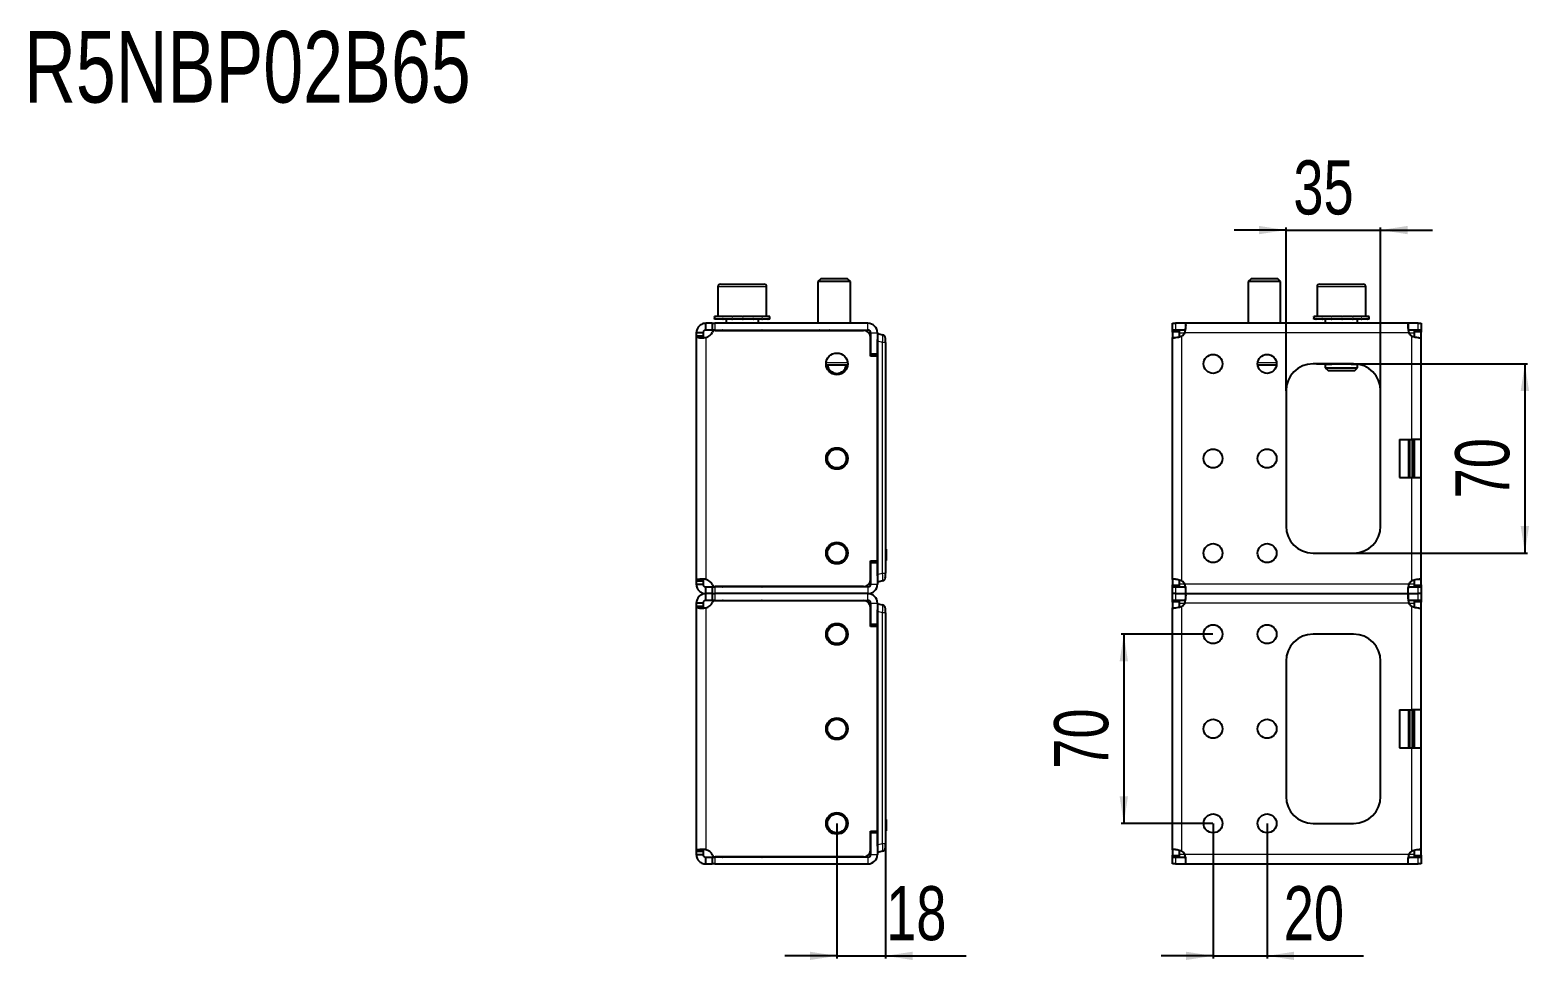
# Model space of a CAD drawing. Header units: millimetres. Extents: x 0 to 1915, y -257 to 598.
# Drawn here: x 892 to 1446, y 254 to 598 of the extents above; entities that cross this region are included whole.
import ezdxf

# ---------------------------------------------------------------- set-up
doc = ezdxf.new("R2010")
doc.units = ezdxf.units.MM
doc.layers.add('FORMAT', color=7, linetype='Continuous')
doc.styles.add('SLDTEXTSTYLE0', font='TXT', dxfattribs={"width": 0.75})
doc.dimstyles.new('SLDDIMSTYLE0', dxfattribs={"dimtxt": 20, "dimasz": 10, "dimexe": 0, "dimexo": 0.0625, "dimgap": 5, "dimtad": 2, "dimdec": 1, "dimrnd": 1e-09, "dimzin": 12, "dimdsep": 46, "dimtxsty": 'SLDTEXTSTYLE0', "dimsah": 1, "dimcen": 0.09, "dimadec": 0, "dimazin": 3, "dimtfac": 1, "dimtofl": 0, "dimtmove": 0, "dimatfit": 3, "dimfxl": 0, "dimfrac": 2, "dimtolj": 1, "dimtzin": 12, "dimarcsym": 0})
doc.dimstyles.new('SLDDIMSTYLE1', dxfattribs={"dimtxt": 20, "dimasz": 10, "dimexe": 0, "dimexo": 0.0625, "dimgap": 5, "dimtad": 2, "dimdec": 1, "dimrnd": 1e-09, "dimzin": 12, "dimdsep": 46, "dimtxsty": 'SLDTEXTSTYLE0', "dimsah": 1, "dimcen": 0.09, "dimadec": 0, "dimazin": 3, "dimtfac": 1, "dimtmove": 0, "dimatfit": 0, "dimfxl": 0, "dimfrac": 2, "dimtolj": 1, "dimtzin": 12, "dimarcsym": 0})

# ---------------------------------------------------------------- blocks, each defined once
blk = doc.blocks.new('_D_4')
at = {"layer": 'FORMAT'}
for p, q in [((1190.39, 304.38), (1190.39, 254.38)), ((1208.39, 299.63), (1208.39, 254.38)), ((1190.39, 255.38), (1171.16, 255.38)), ((1190.39, 255.38), (1208.39, 255.38)), ((1208.39, 255.38), (1238.17, 255.38))]:
    blk.add_line(p, q, dxfattribs=at)
for points in [[(1190.39, 255.38), (1180.39, 256.92), (1180.39, 253.85)], [(1208.39, 255.38), (1218.39, 253.85), (1218.39, 256.92)]]:
    blk.add_solid(points, dxfattribs=at)
at = {"layer": 'FORMAT', "insert": (1208.62, 281.17), "char_height": 20, "attachment_point": 1, "style": 'SLDTEXTSTYLE0'}
blk.add_mtext('18', dxfattribs=at)
blk = doc.blocks.new('_D_7')
at = {"layer": 'FORMAT'}
for p, q in [((1381.55, 474.39), (1445.9, 474.39)), ((1444.9, 474.39), (1444.9, 404.39)), ((1381.55, 404.39), (1445.9, 404.39))]:
    blk.add_line(p, q, dxfattribs=at)
for points in [[(1444.9, 474.39), (1443.36, 464.39), (1446.44, 464.39)], [(1444.9, 404.39), (1446.44, 414.39), (1443.36, 414.39)]]:
    blk.add_solid(points, dxfattribs=at)
at = {"layer": 'FORMAT', "insert": (1419.12, 424.61), "char_height": 20, "attachment_point": 1, "rotation": 90, "style": 'SLDTEXTSTYLE0'}
blk.add_mtext('70', dxfattribs=at)
blk = doc.blocks.new('_D_8')
at = {"layer": 'FORMAT'}
for p, q in [((1356.54, 523.89), (1337.31, 523.89)), ((1356.54, 464.4), (1356.54, 524.89)), ((1356.54, 523.89), (1391.54, 523.89)), ((1391.54, 464.4), (1391.54, 524.89)), ((1391.54, 523.89), (1410.77, 523.89))]:
    blk.add_line(p, q, dxfattribs=at)
for points in [[(1356.54, 523.89), (1346.54, 525.43), (1346.54, 522.35)], [(1391.54, 523.89), (1401.54, 522.35), (1401.54, 525.43)]]:
    blk.add_solid(points, dxfattribs=at)
at = {"layer": 'FORMAT', "insert": (1359.26, 549.67), "char_height": 20, "attachment_point": 1, "style": 'SLDTEXTSTYLE0'}
blk.add_mtext('35', dxfattribs=at)
blk = doc.blocks.new('_D_9')
at = {"layer": 'FORMAT'}
for p, q in [((1329.54, 304.38), (1329.54, 254.38)), ((1349.54, 304.38), (1349.54, 254.38)), ((1329.54, 255.38), (1310.31, 255.38)), ((1329.54, 255.38), (1349.54, 255.38)), ((1349.54, 255.38), (1385.26, 255.38))]:
    blk.add_line(p, q, dxfattribs=at)
for points in [[(1329.54, 255.38), (1319.54, 256.92), (1319.54, 253.85)], [(1349.54, 255.38), (1359.54, 253.85), (1359.54, 256.92)]]:
    blk.add_solid(points, dxfattribs=at)
at = {"layer": 'FORMAT', "insert": (1355.7, 281.17), "char_height": 20, "attachment_point": 1, "style": 'SLDTEXTSTYLE0'}
blk.add_mtext('20', dxfattribs=at)
blk = doc.blocks.new('_D_10')
at = {"layer": 'FORMAT'}
for p, q in [((1329.53, 374.39), (1295.54, 374.39)), ((1296.54, 374.39), (1296.54, 304.39)), ((1329.53, 304.39), (1295.54, 304.39))]:
    blk.add_line(p, q, dxfattribs=at)
for points in [[(1296.54, 374.39), (1295, 364.39), (1298.07, 364.39)], [(1296.54, 304.39), (1298.07, 314.39), (1295, 314.39)]]:
    blk.add_solid(points, dxfattribs=at)
at = {"layer": 'FORMAT', "insert": (1270.75, 324.61), "char_height": 20, "attachment_point": 1, "rotation": 90, "style": 'SLDTEXTSTYLE0'}
blk.add_mtext('70', dxfattribs=at)

msp = doc.modelspace()

# ---------------------------------------------------------------- linework, layer by layer
at = {"color": 7, "linetype": 'Continuous', "lineweight": 25}
for p, q in [((1184.47, 505.89), (1183.39, 504.82)), ((1183.39, 504.82), (1183.39, 489.39)), ((1195.39, 504.82), (1183.39, 504.82)), ((1194.32, 505.89), (1184.47, 505.89)), ((1195.39, 504.82), (1194.32, 505.89)), ((1195.39, 489.39), (1195.39, 504.82)), ((1343.62, 505.89), (1342.54, 504.82)), ((1342.54, 504.82), (1342.54, 489.39)), ((1354.54, 504.82), (1342.54, 504.82)), ((1353.47, 505.89), (1343.62, 505.89)), ((1354.54, 504.82), (1353.47, 505.89)), ((1354.54, 489.39), (1354.54, 504.82)), ((1146.39, 502.89), (1146.39, 491.89)), ((1147.39, 503.89), (1163.39, 503.89)), ((1164.39, 491.89), (1164.39, 502.89)), ((1368.04, 502.89), (1368.04, 491.89)), ((1369.04, 503.89), (1376.86, 503.89)), ((1376.86, 503.89), (1385.04, 503.89)), ((1386.04, 491.89), (1386.04, 502.89)), ((1141.89, 486.89), (1141.89, 489.39)), ((1144.3, 489.39), (1141.89, 489.39)), ((1144.3, 489.39), (1144.3, 486.89)), ((1144.3, 489.39), (1145.3, 489.39)), ((1145.14, 491.89), (1145.14, 490.89)), ((1145.14, 491.89), (1145.15, 491.89)), ((1145.14, 490.89), (1145.15, 490.89)), ((1145.15, 491.89), (1145.15, 491.64)), ((1145.94, 491.89), (1145.15, 491.89)), ((1145.15, 490.89), (1145.15, 491.14)), ((1145.94, 490.89), (1145.15, 490.89)), ((1201.89, 489.39), (1145.3, 489.39)), ((1145.94, 491.89), (1146.04, 491.89)), ((1145.94, 490.89), (1146.04, 490.89)), ((1146.04, 491.89), (1146.04, 491.64)), ((1148.18, 491.89), (1146.04, 491.89)), ((1146.04, 490.89), (1146.04, 491.14)), ((1148.18, 490.89), (1146.04, 490.89)), ((1148.18, 491.89), (1148.36, 491.89)), ((1148.18, 490.89), (1148.36, 490.89)), ((1148.36, 491.89), (1148.36, 491.64)), ((1151.52, 491.89), (1148.36, 491.89)), ((1148.36, 490.89), (1148.36, 491.14)), ((1151.52, 490.89), (1148.36, 490.89)), ((1149.39, 490.89), (1149.39, 489.39)), ((1151.52, 491.89), (1151.75, 491.89)), ((1151.52, 490.89), (1151.75, 490.89)), ((1151.75, 491.89), (1151.75, 491.64)), ((1155.45, 491.89), (1151.75, 491.89)), ((1151.75, 490.89), (1151.75, 491.14)), ((1155.45, 490.89), (1151.75, 490.89)), ((1155.45, 491.89), (1155.53, 491.89)), ((1155.45, 490.89), (1155.62, 490.89)), ((1155.62, 490.89), (1155.7, 490.89)), ((1155.66, 491.89), (1155.7, 491.89)), ((1155.7, 491.89), (1155.7, 491.64)), ((1159.37, 491.89), (1155.7, 491.89)), ((1155.7, 490.89), (1155.7, 491.14)), ((1159.37, 490.89), (1155.7, 490.89)), ((1159.37, 491.89), (1159.59, 491.89)), ((1159.37, 490.89), (1159.59, 490.89)), ((1159.59, 491.89), (1159.59, 491.64)), ((1162.68, 491.89), (1159.59, 491.89)), ((1159.59, 490.89), (1159.59, 491.14)), ((1162.68, 490.89), (1159.59, 490.89)), ((1161.39, 489.39), (1161.39, 490.89)), ((1162.68, 491.89), (1162.85, 491.89)), ((1162.68, 490.89), (1162.85, 490.89)), ((1162.85, 491.89), (1162.85, 491.64)), ((1164.88, 491.89), (1162.85, 491.89)), ((1162.85, 490.89), (1162.85, 491.14)), ((1164.88, 490.89), (1162.85, 490.89)), ((1164.88, 491.89), (1164.98, 491.89)), ((1164.88, 490.89), (1164.98, 490.89)), ((1164.98, 491.89), (1164.98, 491.64)), ((1165.64, 491.89), (1164.98, 491.89)), ((1164.98, 490.89), (1164.98, 491.14)), ((1165.64, 490.89), (1164.98, 490.89)), ((1165.64, 490.89), (1165.64, 491.89)), ((1314.54, 486.89), (1314.54, 489.39)), ((1314.54, 489.39), (1315.65, 489.39)), ((1319.37, 489.39), (1315.65, 489.39)), ((1401.71, 489.39), (1319.37, 489.39)), ((1319.37, 489.39), (1319.37, 487.18)), ((1366.79, 491.89), (1366.79, 490.89)), ((1366.79, 491.89), (1366.8, 491.89)), ((1366.79, 490.89), (1366.8, 490.89)), ((1366.8, 491.89), (1366.8, 491.64)), ((1367.63, 491.89), (1366.8, 491.89)), ((1366.8, 490.89), (1366.8, 491.14)), ((1367.63, 490.89), (1366.8, 490.89)), ((1367.63, 491.89), (1367.73, 491.89)), ((1367.63, 490.89), (1367.73, 490.89)), ((1367.73, 491.89), (1367.73, 491.64)), ((1369.9, 491.89), (1367.73, 491.89)), ((1367.73, 490.89), (1367.73, 491.14)), ((1369.9, 490.89), (1367.73, 490.89)), ((1369.9, 491.89), (1370.08, 491.89)), ((1369.9, 490.89), (1370.08, 490.89)), ((1370.08, 491.89), (1370.08, 491.64)), ((1373.25, 491.89), (1370.08, 491.89)), ((1370.08, 490.89), (1370.08, 491.14)), ((1373.25, 490.89), (1370.08, 490.89)), ((1371.04, 490.89), (1371.04, 489.39)), ((1373.25, 491.89), (1373.49, 491.89)), ((1373.25, 490.89), (1373.49, 490.89)), ((1373.49, 491.89), (1373.49, 491.64)), ((1377.19, 491.89), (1373.49, 491.89)), ((1373.49, 490.89), (1373.49, 491.14)), ((1377.19, 490.89), (1373.49, 490.89)), ((1377.19, 491.89), (1377.26, 491.89)), ((1377.19, 490.89), (1377.34, 490.89)), ((1377.34, 490.89), (1377.44, 490.89)), ((1377.39, 491.89), (1377.44, 491.89)), ((1377.44, 491.89), (1377.44, 491.64)), ((1381.1, 491.89), (1377.44, 491.89)), ((1377.44, 490.89), (1377.44, 491.14)), ((1381.1, 490.89), (1377.44, 490.89)), ((1381.1, 491.89), (1381.33, 491.89)), ((1381.1, 490.89), (1381.33, 490.89)), ((1381.33, 491.89), (1381.33, 491.64)), ((1384.39, 491.89), (1381.33, 491.89)), ((1381.33, 490.89), (1381.33, 491.14)), ((1384.39, 490.89), (1381.33, 490.89)), ((1383.04, 489.39), (1383.04, 490.89)), ((1384.39, 491.89), (1384.56, 491.89)), ((1384.39, 490.89), (1384.56, 490.89)), ((1384.56, 491.89), (1384.56, 491.64)), ((1386.57, 491.89), (1384.56, 491.89)), ((1384.56, 490.89), (1384.56, 491.14)), ((1386.57, 490.89), (1384.56, 490.89)), ((1386.57, 491.89), (1386.66, 491.89)), ((1386.57, 490.89), (1386.66, 490.89)), ((1386.66, 491.89), (1386.66, 491.64)), ((1387.29, 491.89), (1386.66, 491.89)), ((1386.66, 490.89), (1386.66, 491.14)), ((1387.29, 490.89), (1386.66, 490.89)), ((1387.29, 490.89), (1387.29, 491.89)), ((1401.71, 489.39), (1401.71, 486.89)), ((1405.43, 489.39), (1401.71, 489.39)), ((1405.43, 489.39), (1406.54, 489.39)), ((1406.54, 489.39), (1406.54, 486.89)), ((1140.89, 485.89), (1138.39, 485.89)), ((1138.39, 485.89), (1138.39, 484.67)), ((1138.39, 484.67), (1138.39, 394.11)), ((1140.89, 484.67), (1138.39, 484.67)), ((1140.89, 485.89), (1140.89, 484.67)), ((1144.3, 486.89), (1141.89, 486.89)), ((1145.3, 486.89), (1144.3, 486.89)), ((1145.3, 486.89), (1201.89, 486.89)), ((1145.32, 486.79), (1200.29, 486.79)), ((1179.14, 486.89), (1179.14, 486.79)), ((1179.44, 486.89), (1179.44, 486.79)), ((1181.12, 486.89), (1181.12, 486.79)), ((1184.07, 486.89), (1184.07, 486.79)), ((1187.83, 486.89), (1187.83, 486.79)), ((1191.82, 486.89), (1191.82, 486.79)), ((1195.45, 486.89), (1195.45, 486.79)), ((1198.15, 486.89), (1198.15, 486.79)), ((1199.52, 486.89), (1199.52, 486.79)), ((1199.64, 486.79), (1199.64, 486.89)), ((1202.79, 477.29), (1202.79, 484.29)), ((1202.89, 485.89), (1202.89, 477.94)), ((1205.39, 485.89), (1205.39, 477.94)), ((1205.39, 485.64), (1205.59, 485.64)), ((1205.39, 395.92), (1205.39, 483.37)), ((1205.59, 485.64), (1207.28, 485.19)), ((1205.59, 396.54), (1205.59, 482.74)), ((1208.39, 482.29), (1208.39, 483.74)), ((1315.65, 486.89), (1314.54, 486.89)), ((1314.54, 486.89), (1314.54, 486.79)), ((1314.54, 486.79), (1317.04, 486.79)), ((1314.54, 486.18), (1314.54, 486.79)), ((1314.54, 486.18), (1314.54, 484.12)), ((1314.54, 394.67), (1314.54, 484.12)), ((1314.54, 484.12), (1315.64, 484.12)), ((1319.37, 486.89), (1315.65, 486.89)), ((1317.04, 486.79), (1317.04, 486.18)), ((1317.04, 486.18), (1317.04, 484.36)), ((1405.43, 486.89), (1401.71, 486.89)), ((1404.04, 486.79), (1406.54, 486.79)), ((1404.04, 486.18), (1404.04, 486.79)), ((1404.04, 484.34), (1404.04, 486.18)), ((1406.54, 486.89), (1405.43, 486.89)), ((1406.54, 486.79), (1406.54, 486.89)), ((1406.54, 486.79), (1406.54, 486.18)), ((1406.54, 484.12), (1406.54, 486.18)), ((1406.54, 446.39), (1406.54, 484.12)), ((1202.79, 478.87), (1202.89, 478.66)), ((1205.39, 477.29), (1202.79, 477.29)), ((1205.39, 477.94), (1202.89, 477.94)), ((1205.39, 477.29), (1205.39, 401.49)), ((1208.39, 482.29), (1208.39, 407.84)), ((1194.36, 473.89), (1186.43, 473.89)), ((1353.01, 473.89), (1346.08, 473.89)), ((1381.54, 474.39), (1366.54, 474.39)), ((1368.21, 474.29), (1368.19, 474.29)), ((1368.21, 474.29), (1368.21, 474.29)), ((1368.31, 474.29), (1368.21, 474.29)), ((1368.31, 474.39), (1368.31, 474.29)), ((1371.57, 474.29), (1368.31, 474.29)), ((1371.04, 474.29), (1371.04, 472.97)), ((1371.04, 472.97), (1372.12, 471.89)), ((1371.04, 472.97), (1376.9, 472.97)), ((1371.57, 474.29), (1373.47, 474.29)), ((1372.12, 471.89), (1376.93, 471.89)), ((1374.02, 474.29), (1373.47, 474.29)), ((1380.06, 474.29), (1374.02, 474.29)), ((1376.9, 472.97), (1383.04, 472.97)), ((1376.93, 471.89), (1381.97, 471.89)), ((1380.62, 474.29), (1380.06, 474.29)), ((1380.62, 474.29), (1382.52, 474.29)), ((1381.97, 471.89), (1383.04, 472.97)), ((1382.95, 474.29), (1382.52, 474.29)), ((1383.04, 472.97), (1383.04, 474.28)), ((1356.54, 464.39), (1356.54, 414.39)), ((1391.54, 414.39), (1391.54, 464.39)), ((1398.54, 446.39), (1403.04, 446.39)), ((1398.54, 446.39), (1398.54, 432.39)), ((1406.54, 446.39), (1403.04, 446.39)), ((1404.04, 432.39), (1404.04, 446.39)), ((1406.54, 432.39), (1406.54, 446.39)), ((1398.54, 432.39), (1403.04, 432.39)), ((1403.04, 432.39), (1406.54, 432.39)), ((1406.54, 394.67), (1406.54, 432.39)), ((1208.39, 407.84), (1208.39, 399.64)), ((1208.59, 405.9), (1208.39, 405.9)), ((1208.59, 405.86), (1208.39, 405.86)), ((1208.59, 405.84), (1208.39, 405.84)), ((1208.59, 405.4), (1208.59, 402.08)), ((1202.79, 401.49), (1205.39, 401.49)), ((1202.79, 394.49), (1202.79, 401.49)), ((1202.79, 400.41), (1202.89, 400.63)), ((1202.89, 400.84), (1202.89, 392.89)), ((1205.39, 400.84), (1202.89, 400.84)), ((1205.39, 400.84), (1205.39, 392.89)), ((1208.59, 401.64), (1208.39, 401.64)), ((1208.59, 401.59), (1208.39, 401.59)), ((1208.39, 399.64), (1208.39, 396.99)), ((1366.54, 404.39), (1381.54, 404.39)), ((1138.39, 394.11), (1140.89, 394.11)), ((1138.39, 394.11), (1138.39, 392.89)), ((1140.89, 394.11), (1140.89, 392.89)), ((1207.28, 394.09), (1205.59, 393.64)), ((1208.39, 395.54), (1208.39, 396.99)), ((1314.54, 394.67), (1314.54, 392.6)), ((1317.04, 394.44), (1317.04, 392.6)), ((1404.04, 392.6), (1404.04, 394.42)), ((1406.54, 394.67), (1405.45, 394.67)), ((1406.54, 392.6), (1406.54, 394.67)), ((1138.39, 392.89), (1140.89, 392.89)), ((1141.89, 389.39), (1141.89, 391.89)), ((1141.89, 391.89), (1144.3, 391.89)), ((1141.89, 386.89), (1141.89, 389.39)), ((1144.3, 389.39), (1141.89, 389.39)), ((1144.3, 391.89), (1144.3, 389.39)), ((1144.3, 391.89), (1145.3, 391.89)), ((1144.3, 389.39), (1144.3, 386.89)), ((1144.3, 389.39), (1145.3, 389.39)), ((1201.89, 391.89), (1145.3, 391.89)), ((1201.89, 389.39), (1145.3, 389.39)), ((1200.29, 391.99), (1145.32, 391.99)), ((1205.59, 393.64), (1205.39, 393.64)), ((1314.54, 391.99), (1314.54, 392.6)), ((1317.04, 391.99), (1314.54, 391.99)), ((1314.54, 391.99), (1314.54, 391.89)), ((1314.54, 389.39), (1314.54, 391.89)), ((1314.54, 391.89), (1315.65, 391.89)), ((1315.65, 389.39), (1314.54, 389.39)), ((1314.54, 386.89), (1314.54, 389.39)), ((1315.65, 391.89), (1319.37, 391.89)), ((1315.65, 389.39), (1319.37, 389.39)), ((1317.04, 392.6), (1317.04, 391.99)), ((1319.37, 391.89), (1319.37, 389.39)), ((1319.37, 389.39), (1401.71, 389.39)), ((1319.37, 389.39), (1319.37, 387.18)), ((1401.71, 391.89), (1405.43, 391.89)), ((1401.71, 389.39), (1401.71, 391.61)), ((1401.71, 389.39), (1405.43, 389.39)), ((1401.71, 389.39), (1401.71, 386.89)), ((1404.04, 391.99), (1404.04, 392.6)), ((1406.54, 391.99), (1404.04, 391.99)), ((1405.43, 391.89), (1406.54, 391.89)), ((1406.54, 389.39), (1405.43, 389.39)), ((1406.54, 392.6), (1406.54, 391.99)), ((1406.54, 391.89), (1406.54, 391.99)), ((1406.54, 391.89), (1406.54, 389.39)), ((1406.54, 389.39), (1406.54, 386.89)), ((1140.89, 385.89), (1138.39, 385.89)), ((1138.39, 385.89), (1138.39, 384.67)), ((1138.39, 384.67), (1138.39, 294.11)), ((1140.89, 384.67), (1138.39, 384.67)), ((1140.89, 385.89), (1140.89, 384.67)), ((1144.3, 386.89), (1141.89, 386.89)), ((1145.3, 386.89), (1144.3, 386.89)), ((1145.3, 386.89), (1201.89, 386.89)), ((1145.32, 386.79), (1200.29, 386.79)), ((1202.79, 377.29), (1202.79, 384.29)), ((1202.89, 385.89), (1202.89, 377.94)), ((1205.39, 385.89), (1205.39, 377.94)), ((1205.39, 385.64), (1205.59, 385.64)), ((1205.39, 295.92), (1205.39, 383.37)), ((1205.59, 385.64), (1207.28, 385.19)), ((1205.59, 296.54), (1205.59, 382.74)), ((1208.39, 382.29), (1208.39, 383.74)), ((1315.65, 386.89), (1314.54, 386.89)), ((1314.54, 386.89), (1314.54, 386.79)), ((1314.54, 386.79), (1317.04, 386.79)), ((1314.54, 386.18), (1314.54, 386.79)), ((1314.54, 386.18), (1314.54, 384.12)), ((1314.54, 294.67), (1314.54, 384.12)), ((1314.54, 384.12), (1315.64, 384.12)), ((1319.37, 386.89), (1315.65, 386.89)), ((1317.04, 386.79), (1317.04, 386.18)), ((1317.04, 386.18), (1317.04, 384.36)), ((1405.43, 386.89), (1401.71, 386.89)), ((1404.04, 386.79), (1406.54, 386.79)), ((1404.04, 386.18), (1404.04, 386.79)), ((1404.04, 384.34), (1404.04, 386.18)), ((1406.54, 386.89), (1405.43, 386.89)), ((1406.54, 386.79), (1406.54, 386.89)), ((1406.54, 386.79), (1406.54, 386.18)), ((1406.54, 384.12), (1406.54, 386.18)), ((1406.54, 346.39), (1406.54, 384.12)), ((1202.79, 378.87), (1202.89, 378.66)), ((1205.39, 377.29), (1202.79, 377.29)), ((1205.39, 377.94), (1202.89, 377.94)), ((1205.39, 377.29), (1205.39, 301.49)), ((1208.39, 382.29), (1208.39, 307.84)), ((1381.54, 374.39), (1366.54, 374.39)), ((1356.54, 364.39), (1356.54, 314.39)), ((1391.54, 314.39), (1391.54, 364.39)), ((1398.54, 346.39), (1403.04, 346.39)), ((1398.54, 346.39), (1398.54, 332.39)), ((1406.54, 346.39), (1403.04, 346.39)), ((1404.04, 332.39), (1404.04, 346.39)), ((1406.54, 332.39), (1406.54, 346.39)), ((1398.54, 332.39), (1403.04, 332.39)), ((1403.04, 332.39), (1406.54, 332.39)), ((1406.54, 294.67), (1406.54, 332.39)), ((1208.39, 307.84), (1208.39, 299.64)), ((1208.59, 305.9), (1208.39, 305.9)), ((1208.59, 305.86), (1208.39, 305.86)), ((1208.59, 305.84), (1208.39, 305.84)), ((1208.59, 305.4), (1208.59, 302.08)), ((1202.79, 301.49), (1205.39, 301.49)), ((1202.79, 294.49), (1202.79, 301.49)), ((1202.79, 300.41), (1202.89, 300.63)), ((1202.89, 300.84), (1202.89, 292.89)), ((1205.39, 300.84), (1202.89, 300.84)), ((1205.39, 300.84), (1205.39, 292.89)), ((1208.59, 301.64), (1208.39, 301.64)), ((1208.59, 301.59), (1208.39, 301.59)), ((1208.39, 299.64), (1208.39, 296.99)), ((1366.54, 304.39), (1381.54, 304.39)), ((1138.39, 294.11), (1140.89, 294.11)), ((1138.39, 294.11), (1138.39, 292.89)), ((1140.89, 294.11), (1140.89, 292.89)), ((1207.28, 294.09), (1205.59, 293.64)), ((1208.39, 295.54), (1208.39, 296.99)), ((1314.54, 294.67), (1314.54, 292.6)), ((1317.04, 294.44), (1317.04, 292.6)), ((1404.04, 292.6), (1404.04, 294.42)), ((1406.54, 294.67), (1405.45, 294.67)), ((1406.54, 292.6), (1406.54, 294.67)), ((1138.39, 292.89), (1140.89, 292.89)), ((1141.89, 289.39), (1141.89, 291.89)), ((1141.89, 291.89), (1144.3, 291.89)), ((1141.89, 289.39), (1144.3, 289.39)), ((1144.3, 291.89), (1144.3, 289.39)), ((1144.3, 291.89), (1145.3, 291.89)), ((1145.3, 289.39), (1144.3, 289.39)), ((1201.89, 291.89), (1145.3, 291.89)), ((1145.3, 289.39), (1201.89, 289.39)), ((1200.29, 291.99), (1145.32, 291.99)), ((1205.59, 293.64), (1205.39, 293.64)), ((1314.54, 291.99), (1314.54, 292.6)), ((1317.04, 291.99), (1314.54, 291.99)), ((1314.54, 291.99), (1314.54, 291.89)), ((1314.54, 289.39), (1314.54, 291.89)), ((1314.54, 291.89), (1315.65, 291.89)), ((1315.65, 289.39), (1314.54, 289.39)), ((1315.65, 291.89), (1319.37, 291.89)), ((1315.65, 289.39), (1319.37, 289.39)), ((1317.04, 292.6), (1317.04, 291.99)), ((1319.37, 291.89), (1319.37, 289.39)), ((1319.37, 289.39), (1401.71, 289.39)), ((1401.71, 291.89), (1405.43, 291.89)), ((1401.71, 289.39), (1401.71, 291.61)), ((1401.71, 289.39), (1405.43, 289.39)), ((1404.04, 291.99), (1404.04, 292.6)), ((1406.54, 291.99), (1404.04, 291.99)), ((1405.43, 291.89), (1406.54, 291.89)), ((1406.54, 289.39), (1405.43, 289.39)), ((1406.54, 292.6), (1406.54, 291.99)), ((1406.54, 291.89), (1406.54, 291.99)), ((1406.54, 291.89), (1406.54, 289.39))]:
    msp.add_line(p, q, dxfattribs=at)
at = {"color": 8, "linetype": 'Continuous', "lineweight": 18}
for p, q in [((1164.39, 502.89), (1146.39, 502.89)), ((1376.83, 502.89), (1368.04, 502.89)), ((1386.04, 502.89), (1376.83, 502.89)), ((1145.3, 489.39), (1145.3, 486.89)), ((1201.89, 486.89), (1201.89, 489.39)), ((1315.65, 489.39), (1315.65, 486.89)), ((1405.43, 486.89), (1405.43, 489.39)), ((1141.89, 484.12), (1141.89, 394.67)), ((1202.89, 485.89), (1205.39, 485.89)), ((1207.28, 482.29), (1205.59, 482.74)), ((1317.04, 486.18), (1314.54, 486.18)), ((1317.04, 485.89), (1319.13, 485.89)), ((1318.04, 394.11), (1318.04, 484.67)), ((1401.96, 485.89), (1319.13, 485.89)), ((1401.96, 485.89), (1404.04, 485.89)), ((1403.04, 446.39), (1403.04, 484.67)), ((1406.54, 486.18), (1404.04, 486.18)), ((1205.2, 477.29), (1205.2, 477.94)), ((1207.28, 396.99), (1207.28, 482.29)), ((1208.39, 482.29), (1207.28, 482.29)), ((1186.43, 474.89), (1194.36, 474.89)), ((1346.08, 474.89), (1353.01, 474.89)), ((1373.47, 474.39), (1373.47, 474.29)), ((1374.02, 474.39), (1374.02, 474.29)), ((1380.06, 474.39), (1380.06, 474.29)), ((1380.62, 474.39), (1380.62, 474.29)), ((1401.85, 432.39), (1401.85, 446.39)), ((1402.05, 446.39), (1402.05, 432.39)), ((1402.15, 432.39), (1402.15, 446.39)), ((1402.35, 446.39), (1402.35, 432.39)), ((1403.23, 432.39), (1403.23, 446.39)), ((1403.43, 446.39), (1403.43, 432.39)), ((1403.54, 432.39), (1403.54, 446.39)), ((1403.74, 446.39), (1403.74, 432.39)), ((1403.04, 394.11), (1403.04, 432.39)), ((1208.59, 405.4), (1208.39, 405.4)), ((1205.2, 400.84), (1205.2, 401.49)), ((1208.59, 402.08), (1208.39, 402.08)), ((1205.59, 396.54), (1207.28, 396.99)), ((1207.28, 396.99), (1208.39, 396.99)), ((1145.3, 391.89), (1145.3, 389.39)), ((1145.3, 389.39), (1145.3, 386.89)), ((1201.89, 391.89), (1201.89, 389.39)), ((1201.89, 386.89), (1201.89, 389.39)), ((1202.89, 392.89), (1205.39, 392.89)), ((1314.54, 392.6), (1317.04, 392.6)), ((1315.65, 391.89), (1315.65, 389.39)), ((1315.65, 389.39), (1315.65, 386.89)), ((1319.13, 392.89), (1317.04, 392.89)), ((1401.96, 392.89), (1319.13, 392.89)), ((1404.04, 392.89), (1401.96, 392.89)), ((1404.04, 392.6), (1406.54, 392.6)), ((1405.43, 389.39), (1405.43, 391.89)), ((1405.43, 386.89), (1405.43, 389.39)), ((1141.89, 384.12), (1141.89, 294.67)), ((1202.89, 385.89), (1205.39, 385.89)), ((1207.28, 382.29), (1205.59, 382.74)), ((1317.04, 386.18), (1314.54, 386.18)), ((1317.04, 385.89), (1319.13, 385.89)), ((1318.04, 294.11), (1318.04, 384.67)), ((1401.96, 385.89), (1319.13, 385.89)), ((1401.96, 385.89), (1404.04, 385.89)), ((1403.04, 346.39), (1403.04, 384.67)), ((1406.54, 386.18), (1404.04, 386.18)), ((1205.2, 377.29), (1205.2, 377.94)), ((1207.28, 296.99), (1207.28, 382.29)), ((1208.39, 382.29), (1207.28, 382.29)), ((1401.85, 332.39), (1401.85, 346.39)), ((1402.05, 346.39), (1402.05, 332.39)), ((1402.15, 332.39), (1402.15, 346.39)), ((1402.35, 346.39), (1402.35, 332.39)), ((1403.23, 332.39), (1403.23, 346.39)), ((1403.43, 346.39), (1403.43, 332.39)), ((1403.54, 332.39), (1403.54, 346.39)), ((1403.74, 346.39), (1403.74, 332.39)), ((1403.04, 294.11), (1403.04, 332.39)), ((1208.59, 305.4), (1208.39, 305.4)), ((1205.2, 300.84), (1205.2, 301.49)), ((1208.59, 302.08), (1208.39, 302.08)), ((1205.59, 296.54), (1207.28, 296.99)), ((1207.28, 296.99), (1208.39, 296.99)), ((1145.3, 291.89), (1145.3, 289.39)), ((1201.89, 291.89), (1201.89, 289.39)), ((1202.89, 292.89), (1205.39, 292.89)), ((1314.54, 292.6), (1317.04, 292.6)), ((1315.65, 291.89), (1315.65, 289.39)), ((1319.13, 292.89), (1317.04, 292.89)), ((1401.96, 292.89), (1319.13, 292.89)), ((1404.04, 292.89), (1401.96, 292.89)), ((1404.04, 292.6), (1406.54, 292.6)), ((1405.43, 289.39), (1405.43, 291.89))]:
    msp.add_line(p, q, dxfattribs=at)
at = {"color": 7, "linetype": 'Continuous', "lineweight": 25}
for centre, radius in [((1190.39, 474.39), 4), ((1329.54, 474.39), 3.5), ((1349.54, 474.39), 3.5), ((1190.39, 439.39), 4), ((1190.39, 439.39), 3.5), ((1329.54, 439.39), 3.5), ((1349.54, 439.39), 3.5), ((1190.39, 404.39), 4), ((1190.39, 404.39), 3.5), ((1329.54, 404.39), 3.5), ((1349.54, 404.39), 3.5), ((1190.39, 374.39), 4), ((1190.39, 374.39), 3.5), ((1329.54, 374.39), 3.5), ((1349.54, 374.39), 3.5), ((1190.39, 339.39), 4), ((1190.39, 339.39), 3.5), ((1329.54, 339.39), 3.5), ((1349.54, 339.39), 3.5), ((1190.39, 304.39), 4), ((1190.39, 304.39), 3.5), ((1329.54, 304.39), 3.5), ((1349.54, 304.39), 3.5)]:
    msp.add_circle(centre, radius, dxfattribs=at)
for centre, radius, start, end in [((1147.39, 502.89), 1, 90, 180), ((1163.39, 502.89), 1, 0, 90), ((1369.04, 502.89), 1, 90, 180), ((1385.04, 502.89), 1, 0, 90), ((1201.89, 485.89), 3.5, 360, 90), ((1141.17, 487.54), 3.5, 281.8948, 337.1146), ((1145.32, 485.79), 1, 90, 157.1146), ((1148.04, 486.54), 0.35, 45.5847, 90), ((1162.74, 486.54), 0.35, 90, 134.4153), ((1200.29, 484.29), 2.5, 360, 90), ((1201.89, 485.89), 1, 360, 90), ((1206.89, 483.74), 1.5, 0, 75), ((1316.04, 487.54), 3.5, 304.8499, 331.8729), ((1405.04, 487.54), 3.5, 208.1271, 235.1501), ((1190.39, 474.39), 3.5, 188.2132, 351.7868), ((1366.54, 464.39), 10, 90, 180), ((1381.54, 464.39), 10, 360, 90), ((1366.54, 414.39), 10, 180, 270), ((1381.54, 414.39), 10, 270, 0), ((1141.17, 391.24), 3.5, 22.8854, 78.1052), ((1200.29, 394.49), 2.5, 270, 0), ((1206.89, 395.54), 1.5, 285, 0), ((1316.04, 391.24), 3.5, 28.1271, 55.1501), ((1405.04, 391.24), 3.5, 124.8499, 151.8729), ((1145.32, 392.99), 1, 202.8854, 270), ((1148.04, 392.24), 0.35, 270, 314.4153), ((1162.74, 392.24), 0.35, 225.5847, 270), ((1201.89, 392.89), 3.5, 270, 0), ((1201.89, 392.89), 1, 270, 0), ((1201.89, 385.89), 3.5, 360, 90), ((1141.17, 387.54), 3.5, 281.8948, 337.1146), ((1145.32, 385.79), 1, 90, 157.1146), ((1148.04, 386.54), 0.35, 45.5847, 90), ((1162.74, 386.54), 0.35, 90, 134.4153), ((1200.29, 384.29), 2.5, 360, 90), ((1201.89, 385.89), 1, 360, 90), ((1206.89, 383.74), 1.5, 0, 75), ((1316.04, 387.54), 3.5, 304.8499, 331.8729), ((1405.04, 387.54), 3.5, 208.1271, 235.1501), ((1366.54, 364.39), 10, 90, 180), ((1381.54, 364.39), 10, 360, 90), ((1366.54, 314.39), 10, 180, 270), ((1381.54, 314.39), 10, 270, 0), ((1141.17, 291.24), 3.5, 22.8854, 78.1052), ((1200.29, 294.49), 2.5, 270, 0), ((1206.89, 295.54), 1.5, 285, 0), ((1316.04, 291.24), 3.5, 28.1271, 55.1501), ((1405.04, 291.24), 3.5, 124.8499, 151.8729), ((1145.32, 292.99), 1, 202.8854, 270), ((1148.04, 292.24), 0.35, 270, 314.4153), ((1162.74, 292.24), 0.35, 225.5847, 270), ((1201.89, 292.89), 3.5, 270, 0), ((1201.89, 292.89), 1, 270, 0)]:
    msp.add_arc(centre, radius, start, end, dxfattribs=at)
for centre, major_axis, start_param, end_param in [((1194, 485.64), (11.57, -3.1), 0.067037, 0.253072), ((1194, 393.64), (11.57, 3.1), 6.030113, 6.216148), ((1194, 385.64), (11.57, -3.1), 0.067037, 0.253072), ((1194, 293.64), (11.57, 3.1), 6.030113, 6.216148)]:
    msp.add_ellipse(centre, major_axis=major_axis, ratio=0.250563, start_param=start_param, end_param=end_param, dxfattribs=at)
at = {"color": 8, "linetype": 'Continuous', "lineweight": 18}
for centre, major_axis, start_param, end_param in [((1206.89, 482.19), (0.38, 3), 4.762686, 6.266445), ((1206.89, 397.1), (-0.38, 3), 3.158333, 4.662092), ((1206.89, 382.19), (0.38, 3), 4.762686, 6.266445), ((1206.89, 297.1), (-0.38, 3), 3.158333, 4.662092)]:
    msp.add_ellipse(centre, major_axis=major_axis, ratio=0.123038, start_param=start_param, end_param=end_param, dxfattribs=at)
at = {"color": 7, "linetype": 'Continuous', "lineweight": 25}
for points, knots in [([(1141.89, 489.39), (1141.6, 489.37), (1141.05, 489.33), (1140.15, 488.98), (1139.26, 488.31), (1138.54, 487.2), (1138.44, 486.34), (1138.39, 485.89)], [0, 0, 0, 0, 0.16069, 0.301312, 0.521951, 0.753573, 1, 1, 1, 1]), ([(1145.15, 491.64), (1145.15, 491.68), (1145.15, 491.75), (1145.15, 491.83), (1145.14, 491.87), (1145.14, 491.89)], [0, 0, 0, 0, 0.499981, 0.749988, 1, 1, 1, 1]), ([(1145.14, 490.89), (1145.14, 490.91), (1145.15, 490.95), (1145.15, 491.04), (1145.15, 491.1), (1145.15, 491.14)], [0, 0, 0, 0, 0.25014, 0.50028, 1, 1, 1, 1]), ([(1146.04, 491.64), (1146.03, 491.68), (1146, 491.75), (1145.97, 491.83), (1145.95, 491.87), (1145.94, 491.89)], [0, 0, 0, 0, 0.499981, 0.749988, 1, 1, 1, 1]), ([(1145.94, 490.89), (1145.95, 490.91), (1145.97, 490.95), (1146, 491.04), (1146.03, 491.1), (1146.04, 491.14)], [0, 0, 0, 0, 0.25014, 0.50028, 1, 1, 1, 1]), ([(1148.36, 491.64), (1148.33, 491.68), (1148.29, 491.75), (1148.23, 491.83), (1148.2, 491.87), (1148.18, 491.89)], [0, 0, 0, 0, 0.499981, 0.749988, 1, 1, 1, 1]), ([(1148.18, 490.89), (1148.2, 490.91), (1148.23, 490.95), (1148.29, 491.04), (1148.33, 491.1), (1148.36, 491.14)], [0, 0, 0, 0, 0.25014, 0.50028, 1, 1, 1, 1]), ([(1151.75, 491.64), (1151.71, 491.68), (1151.66, 491.75), (1151.58, 491.83), (1151.54, 491.87), (1151.52, 491.89)], [0, 0, 0, 0, 0.4999808, 0.7499881, 1, 1, 1, 1]), ([(1151.52, 490.89), (1151.54, 490.91), (1151.58, 490.95), (1151.66, 491.04), (1151.71, 491.1), (1151.75, 491.14)], [0, 0, 0, 0, 0.25014, 0.50028, 1, 1, 1, 1]), ([(1155.7, 491.64), (1155.65, 491.68), (1155.59, 491.75), (1155.51, 491.83), (1155.47, 491.87), (1155.45, 491.89)], [0, 0, 0, 0, 0.499981, 0.749988, 1, 1, 1, 1]), ([(1155.45, 490.89), (1155.47, 490.91), (1155.51, 490.95), (1155.59, 491.04), (1155.65, 491.1), (1155.7, 491.14)], [0, 0, 0, 0, 0.25014, 0.50028, 1, 1, 1, 1]), ([(1155.7, 491.64), (1155.68, 491.71), (1155.66, 491.84), (1155.63, 491.88), (1155.62, 491.89)], [0, 0, 0, 0, 0.561794, 1, 1, 1, 1]), ([(1155.7, 491.14), (1155.68, 491.07), (1155.66, 490.94), (1155.63, 490.91), (1155.62, 490.89)], [0, 0, 0, 0, 0.561794, 1, 1, 1, 1]), ([(1159.59, 491.64), (1159.56, 491.68), (1159.5, 491.75), (1159.42, 491.83), (1159.38, 491.87), (1159.37, 491.89)], [0, 0, 0, 0, 0.499981, 0.749988, 1, 1, 1, 1]), ([(1159.37, 490.89), (1159.38, 490.91), (1159.42, 490.95), (1159.5, 491.04), (1159.56, 491.1), (1159.59, 491.14)], [0, 0, 0, 0, 0.25014, 0.50028, 1, 1, 1, 1]), ([(1162.85, 491.64), (1162.82, 491.68), (1162.78, 491.75), (1162.72, 491.83), (1162.69, 491.87), (1162.68, 491.89)], [0, 0, 0, 0, 0.499981, 0.749988, 1, 1, 1, 1]), ([(1162.68, 490.89), (1162.69, 490.91), (1162.72, 490.95), (1162.78, 491.04), (1162.82, 491.1), (1162.85, 491.14)], [0, 0, 0, 0, 0.25014, 0.50028, 1, 1, 1, 1]), ([(1164.98, 491.64), (1164.96, 491.68), (1164.94, 491.75), (1164.91, 491.83), (1164.89, 491.87), (1164.88, 491.89)], [0, 0, 0, 0, 0.499981, 0.749988, 1, 1, 1, 1]), ([(1164.88, 490.89), (1164.89, 490.91), (1164.91, 490.95), (1164.94, 491.04), (1164.96, 491.1), (1164.98, 491.14)], [0, 0, 0, 0, 0.25014, 0.50028, 1, 1, 1, 1]), ([(1319.13, 485.89), (1319.18, 486.15), (1319.28, 486.64), (1319.43, 487.46), (1319.53, 488.17), (1319.55, 488.74), (1319.53, 489.1), (1319.47, 489.34), (1319.41, 489.37), (1319.37, 489.39)], [0, 0, 0, 0, 0.144067, 0.271276, 0.474907, 0.597997, 0.726338, 0.860245, 1, 1, 1, 1]), ([(1366.8, 491.64), (1366.8, 491.68), (1366.8, 491.75), (1366.79, 491.83), (1366.79, 491.87), (1366.79, 491.89)], [0, 0, 0, 0, 0.499981, 0.749988, 1, 1, 1, 1]), ([(1366.79, 490.89), (1366.79, 490.91), (1366.79, 490.95), (1366.8, 491.04), (1366.8, 491.1), (1366.8, 491.14)], [0, 0, 0, 0, 0.25014, 0.50028, 1, 1, 1, 1]), ([(1367.73, 491.64), (1367.71, 491.68), (1367.69, 491.75), (1367.65, 491.83), (1367.64, 491.87), (1367.63, 491.89)], [0, 0, 0, 0, 0.4999808, 0.7499881, 1, 1, 1, 1]), ([(1367.63, 490.89), (1367.64, 490.91), (1367.65, 490.95), (1367.69, 491.04), (1367.71, 491.1), (1367.73, 491.14)], [0, 0, 0, 0, 0.2501401, 0.5002802, 1, 1, 1, 1]), ([(1370.08, 491.64), (1370.05, 491.68), (1370, 491.75), (1369.94, 491.83), (1369.91, 491.87), (1369.9, 491.89)], [0, 0, 0, 0, 0.499981, 0.749988, 1, 1, 1, 1]), ([(1369.9, 490.89), (1369.91, 490.91), (1369.94, 490.95), (1370, 491.04), (1370.05, 491.1), (1370.08, 491.14)], [0, 0, 0, 0, 0.2501401, 0.5002802, 1, 1, 1, 1]), ([(1373.49, 491.64), (1373.45, 491.68), (1373.39, 491.75), (1373.31, 491.83), (1373.27, 491.87), (1373.25, 491.89)], [0, 0, 0, 0, 0.4999808, 0.7499881, 1, 1, 1, 1]), ([(1373.25, 490.89), (1373.27, 490.91), (1373.31, 490.95), (1373.39, 491.04), (1373.45, 491.1), (1373.49, 491.14)], [0, 0, 0, 0, 0.25014, 0.50028, 1, 1, 1, 1]), ([(1377.44, 491.64), (1377.4, 491.68), (1377.33, 491.75), (1377.25, 491.83), (1377.21, 491.87), (1377.19, 491.89)], [0, 0, 0, 0, 0.499981, 0.749988, 1, 1, 1, 1]), ([(1377.19, 490.89), (1377.21, 490.91), (1377.25, 490.95), (1377.33, 491.04), (1377.4, 491.1), (1377.44, 491.14)], [0, 0, 0, 0, 0.25014, 0.50028, 1, 1, 1, 1]), ([(1377.44, 491.64), (1377.42, 491.71), (1377.39, 491.84), (1377.35, 491.88), (1377.34, 491.89)], [0, 0, 0, 0, 0.561794, 1, 1, 1, 1]), ([(1377.44, 491.14), (1377.42, 491.07), (1377.39, 490.94), (1377.35, 490.91), (1377.34, 490.89)], [0, 0, 0, 0, 0.561794, 1, 1, 1, 1]), ([(1381.33, 491.64), (1381.29, 491.68), (1381.23, 491.75), (1381.16, 491.83), (1381.12, 491.87), (1381.1, 491.89)], [0, 0, 0, 0, 0.499981, 0.749988, 1, 1, 1, 1]), ([(1381.1, 490.89), (1381.12, 490.91), (1381.16, 490.95), (1381.23, 491.04), (1381.29, 491.1), (1381.33, 491.14)], [0, 0, 0, 0, 0.2501401, 0.5002802, 1, 1, 1, 1]), ([(1384.56, 491.64), (1384.54, 491.68), (1384.49, 491.75), (1384.44, 491.83), (1384.41, 491.87), (1384.39, 491.89)], [0, 0, 0, 0, 0.499981, 0.749988, 1, 1, 1, 1]), ([(1384.39, 490.89), (1384.41, 490.91), (1384.44, 490.95), (1384.49, 491.04), (1384.54, 491.1), (1384.56, 491.14)], [0, 0, 0, 0, 0.25014, 0.50028, 1, 1, 1, 1]), ([(1386.66, 491.64), (1386.64, 491.68), (1386.62, 491.75), (1386.59, 491.83), (1386.57, 491.87), (1386.57, 491.89)], [0, 0, 0, 0, 0.499981, 0.749988, 1, 1, 1, 1]), ([(1386.57, 490.89), (1386.57, 490.91), (1386.59, 490.95), (1386.62, 491.04), (1386.64, 491.1), (1386.66, 491.14)], [0, 0, 0, 0, 0.25014, 0.50028, 1, 1, 1, 1]), ([(1401.71, 489.39), (1401.68, 489.37), (1401.62, 489.33), (1401.56, 488.98), (1401.53, 488.31), (1401.67, 487.2), (1401.86, 486.34), (1401.96, 485.89)], [0, 0, 0, 0, 0.16069, 0.301312, 0.521951, 0.753573, 1, 1, 1, 1]), ([(1138.39, 484.67), (1138.45, 484.54), (1138.53, 484.33), (1139.1, 484.13), (1139.7, 484.06), (1140.34, 484.04), (1141.08, 484.06), (1141.62, 484.1), (1141.89, 484.12)], [0, 0, 0, 0, 0.254149, 0.448213, 0.574908, 0.708872, 0.850468, 1, 1, 1, 1]), ([(1141.89, 486.89), (1141.81, 486.89), (1141.66, 486.87), (1141.45, 486.79), (1141.28, 486.69), (1141.15, 486.57), (1141.04, 486.43), (1140.92, 486.19), (1140.91, 486.01), (1140.89, 485.89)], [0, 0, 0, 0, 0.156786, 0.290809, 0.403501, 0.497298, 0.607133, 0.726181, 1, 1, 1, 1]), ([(1140.89, 484.67), (1140.91, 484.55), (1140.93, 484.35), (1141.08, 484.14), (1141.21, 484.09), (1141.26, 484.08)], [0, 0, 0, 0, 0.488232, 0.819706, 1, 1, 1, 1]), ([(1179.4, 486.79), (1179.4, 486.8), (1179.39, 486.84), (1179.38, 486.87), (1179.38, 486.89)], [0, 0, 0, 0, 0.374848, 1, 1, 1, 1]), ([(1181.04, 486.79), (1181.03, 486.8), (1181.01, 486.84), (1180.99, 486.87), (1180.98, 486.89)], [0, 0, 0, 0, 0.374848, 1, 1, 1, 1]), ([(1183.94, 486.79), (1183.93, 486.8), (1183.9, 486.84), (1183.88, 486.87), (1183.86, 486.89)], [0, 0, 0, 0, 0.374848, 1, 1, 1, 1]), ([(1187.68, 486.79), (1187.67, 486.8), (1187.64, 486.84), (1187.6, 486.87), (1187.58, 486.89)], [0, 0, 0, 0, 0.374848, 1, 1, 1, 1]), ([(1191.68, 486.79), (1191.67, 486.8), (1191.63, 486.84), (1191.6, 486.87), (1191.58, 486.89)], [0, 0, 0, 0, 0.374848, 1, 1, 1, 1]), ([(1195.33, 486.79), (1195.32, 486.8), (1195.29, 486.84), (1195.26, 486.87), (1195.25, 486.89)], [0, 0, 0, 0, 0.374848, 1, 1, 1, 1]), ([(1198.07, 486.79), (1198.07, 486.8), (1198.05, 486.84), (1198.03, 486.87), (1198.02, 486.89)], [0, 0, 0, 0, 0.374848, 1, 1, 1, 1]), ([(1199.5, 486.79), (1199.5, 486.8), (1199.49, 486.84), (1199.49, 486.87), (1199.48, 486.89)], [0, 0, 0, 0, 0.374848, 1, 1, 1, 1]), ([(1314.54, 484.12), (1314.57, 484.1), (1314.61, 484.07), (1315.01, 484.06), (1315.73, 484.1), (1316.82, 484.31), (1317.63, 484.55), (1318.04, 484.67)], [0, 0, 0, 0, 0.17084, 0.319217, 0.548103, 0.767822, 1, 1, 1, 1]), ([(1403.04, 484.67), (1403.5, 484.54), (1404.3, 484.33), (1405.21, 484.13), (1405.8, 484.06), (1406.2, 484.04), (1406.49, 484.06), (1406.52, 484.1), (1406.54, 484.12)], [0, 0, 0, 0, 0.254149, 0.448213, 0.574908, 0.708872, 0.850468, 1, 1, 1, 1]), ([(1368.19, 474.29), (1368.15, 474.3), (1368.07, 474.3), (1367.93, 474.33), (1367.86, 474.38), (1367.83, 474.39)], [0, 0, 0, 0, 0.418107, 0.837733, 1, 1, 1, 1]), ([(1371.57, 474.29), (1371.5, 474.29), (1371.38, 474.3), (1371.32, 474.36), (1371.29, 474.39)], [0, 0, 0, 0, 0.594904, 1, 1, 1, 1]), ([(1208.59, 405.84), (1208.59, 405.83), (1208.59, 405.82), (1208.59, 405.7), (1208.59, 405.56), (1208.59, 405.45), (1208.59, 405.4)], [0, 0, 0, 0, 0.281303, 0.555629, 0.773878, 1, 1, 1, 1]), ([(1208.59, 402.08), (1208.59, 402.01), (1208.59, 401.89), (1208.59, 401.74), (1208.59, 401.65), (1208.59, 401.64), (1208.59, 401.64)], [0, 0, 0, 0, 0.285197, 0.560428, 0.777044, 1, 1, 1, 1]), ([(1141.89, 394.67), (1141.58, 394.68), (1140.99, 394.71), (1140.04, 394.72), (1139.18, 394.68), (1138.52, 394.47), (1138.44, 394.23), (1138.39, 394.11)], [0, 0, 0, 0, 0.17084, 0.319217, 0.548103, 0.767822, 1, 1, 1, 1]), ([(1141.89, 394.67), (1141.8, 394.68), (1141.64, 394.71), (1141.42, 394.72), (1141.25, 394.71), (1141.12, 394.66), (1141.02, 394.57), (1140.92, 394.4), (1140.9, 394.23), (1140.89, 394.11)], [0, 0, 0, 0, 0.154359, 0.287283, 0.400435, 0.496544, 0.604314, 0.723151, 1, 1, 1, 1]), ([(1318.04, 394.11), (1317.59, 394.24), (1316.78, 394.46), (1315.87, 394.65), (1315.28, 394.72), (1314.88, 394.74), (1314.6, 394.73), (1314.56, 394.69), (1314.54, 394.67)], [0, 0, 0, 0, 0.2541487, 0.4482127, 0.5749082, 0.7088724, 0.8504677, 1, 1, 1, 1]), ([(1406.54, 394.67), (1406.52, 394.68), (1406.47, 394.71), (1406.07, 394.72), (1405.36, 394.68), (1404.26, 394.47), (1403.46, 394.23), (1403.04, 394.11)], [0, 0, 0, 0, 0.17084, 0.319217, 0.548103, 0.767822, 1, 1, 1, 1]), ([(1138.39, 392.89), (1138.41, 392.63), (1138.44, 392.14), (1138.73, 391.32), (1139.19, 390.61), (1139.82, 390.05), (1140.43, 389.69), (1141.14, 389.44), (1141.64, 389.41), (1141.89, 389.39)], [0, 0, 0, 0, 0.144067, 0.271276, 0.474907, 0.597997, 0.726338, 0.860245, 1, 1, 1, 1]), ([(1141.89, 389.39), (1141.6, 389.37), (1141.05, 389.33), (1140.15, 388.98), (1139.26, 388.31), (1138.54, 387.2), (1138.44, 386.34), (1138.39, 385.89)], [0, 0, 0, 0, 0.16069, 0.301312, 0.521951, 0.753573, 1, 1, 1, 1]), ([(1140.89, 392.89), (1140.91, 392.75), (1140.93, 392.56), (1141.06, 392.34), (1141.16, 392.2), (1141.3, 392.08), (1141.48, 391.97), (1141.68, 391.9), (1141.82, 391.9), (1141.89, 391.89)], [0, 0, 0, 0, 0.294103, 0.406373, 0.497014, 0.611853, 0.731691, 0.860101, 1, 1, 1, 1]), ([(1319.37, 389.39), (1319.4, 389.41), (1319.46, 389.45), (1319.53, 389.81), (1319.55, 390.47), (1319.41, 391.58), (1319.23, 392.45), (1319.13, 392.89)], [0, 0, 0, 0, 0.16069, 0.301312, 0.521951, 0.753573, 1, 1, 1, 1]), ([(1319.13, 385.89), (1319.18, 386.15), (1319.28, 386.64), (1319.43, 387.46), (1319.53, 388.17), (1319.55, 388.74), (1319.53, 389.1), (1319.47, 389.34), (1319.41, 389.37), (1319.37, 389.39)], [0, 0, 0, 0, 0.144067, 0.271276, 0.474907, 0.597997, 0.726338, 0.860245, 1, 1, 1, 1]), ([(1401.96, 392.89), (1401.9, 392.63), (1401.8, 392.14), (1401.66, 391.32), (1401.55, 390.61), (1401.54, 390.05), (1401.56, 389.69), (1401.61, 389.44), (1401.68, 389.41), (1401.71, 389.39)], [0, 0, 0, 0, 0.144067, 0.271276, 0.474907, 0.597997, 0.726338, 0.860245, 1, 1, 1, 1]), ([(1401.71, 389.39), (1401.68, 389.37), (1401.62, 389.33), (1401.56, 388.98), (1401.53, 388.31), (1401.67, 387.2), (1401.86, 386.34), (1401.96, 385.89)], [0, 0, 0, 0, 0.16069, 0.301312, 0.521951, 0.753573, 1, 1, 1, 1]), ([(1138.39, 384.67), (1138.45, 384.54), (1138.53, 384.33), (1139.1, 384.13), (1139.7, 384.06), (1140.34, 384.04), (1141.08, 384.06), (1141.62, 384.1), (1141.89, 384.12)], [0, 0, 0, 0, 0.2541487, 0.4482127, 0.5749082, 0.7088724, 0.8504677, 1, 1, 1, 1]), ([(1141.89, 386.89), (1141.81, 386.89), (1141.66, 386.87), (1141.45, 386.79), (1141.28, 386.69), (1141.15, 386.57), (1141.04, 386.43), (1140.92, 386.19), (1140.91, 386.01), (1140.89, 385.89)], [0, 0, 0, 0, 0.1567865, 0.2908092, 0.4035006, 0.4972984, 0.6071328, 0.7261813, 1, 1, 1, 1]), ([(1140.89, 384.67), (1140.91, 384.55), (1140.93, 384.35), (1141.08, 384.14), (1141.21, 384.09), (1141.26, 384.08)], [0, 0, 0, 0, 0.488232, 0.819706, 1, 1, 1, 1]), ([(1314.54, 384.12), (1314.57, 384.1), (1314.61, 384.07), (1315.01, 384.06), (1315.73, 384.1), (1316.82, 384.31), (1317.63, 384.55), (1318.04, 384.67)], [0, 0, 0, 0, 0.17084, 0.319217, 0.548103, 0.767822, 1, 1, 1, 1]), ([(1403.04, 384.67), (1403.5, 384.54), (1404.3, 384.33), (1405.21, 384.13), (1405.8, 384.06), (1406.2, 384.04), (1406.49, 384.06), (1406.52, 384.1), (1406.54, 384.12)], [0, 0, 0, 0, 0.254149, 0.448213, 0.574908, 0.708872, 0.850468, 1, 1, 1, 1]), ([(1208.59, 305.84), (1208.59, 305.83), (1208.59, 305.82), (1208.59, 305.7), (1208.59, 305.56), (1208.59, 305.45), (1208.59, 305.4)], [0, 0, 0, 0, 0.281303, 0.555629, 0.773878, 1, 1, 1, 1]), ([(1208.59, 302.08), (1208.59, 302.01), (1208.59, 301.89), (1208.59, 301.74), (1208.59, 301.65), (1208.59, 301.64), (1208.59, 301.64)], [0, 0, 0, 0, 0.285197, 0.560428, 0.777044, 1, 1, 1, 1]), ([(1141.89, 294.67), (1141.58, 294.68), (1140.99, 294.71), (1140.04, 294.72), (1139.18, 294.68), (1138.52, 294.47), (1138.44, 294.23), (1138.39, 294.11)], [0, 0, 0, 0, 0.17084, 0.319217, 0.548103, 0.767822, 1, 1, 1, 1]), ([(1141.89, 294.67), (1141.8, 294.68), (1141.64, 294.71), (1141.42, 294.72), (1141.25, 294.71), (1141.12, 294.66), (1141.02, 294.57), (1140.92, 294.4), (1140.9, 294.23), (1140.89, 294.11)], [0, 0, 0, 0, 0.154359, 0.287283, 0.400435, 0.496544, 0.604314, 0.723151, 1, 1, 1, 1]), ([(1318.04, 294.11), (1317.59, 294.24), (1316.78, 294.46), (1315.87, 294.65), (1315.28, 294.72), (1314.88, 294.74), (1314.6, 294.73), (1314.56, 294.69), (1314.54, 294.67)], [0, 0, 0, 0, 0.2541487, 0.4482127, 0.5749082, 0.7088724, 0.8504677, 1, 1, 1, 1]), ([(1406.54, 294.67), (1406.52, 294.68), (1406.47, 294.71), (1406.07, 294.72), (1405.36, 294.68), (1404.26, 294.47), (1403.46, 294.23), (1403.04, 294.11)], [0, 0, 0, 0, 0.17084, 0.319217, 0.548103, 0.767822, 1, 1, 1, 1]), ([(1138.39, 292.89), (1138.41, 292.63), (1138.44, 292.14), (1138.73, 291.32), (1139.19, 290.61), (1139.82, 290.05), (1140.43, 289.69), (1141.14, 289.44), (1141.64, 289.41), (1141.89, 289.39)], [0, 0, 0, 0, 0.144067, 0.271276, 0.474907, 0.597997, 0.726338, 0.860245, 1, 1, 1, 1]), ([(1140.89, 292.89), (1140.91, 292.75), (1140.93, 292.56), (1141.06, 292.34), (1141.16, 292.2), (1141.3, 292.08), (1141.48, 291.97), (1141.68, 291.9), (1141.82, 291.9), (1141.89, 291.89)], [0, 0, 0, 0, 0.294103, 0.406373, 0.497014, 0.611853, 0.731691, 0.860101, 1, 1, 1, 1]), ([(1319.37, 289.39), (1319.4, 289.41), (1319.46, 289.45), (1319.53, 289.81), (1319.55, 290.47), (1319.41, 291.58), (1319.23, 292.45), (1319.13, 292.89)], [0, 0, 0, 0, 0.16069, 0.301312, 0.521951, 0.753573, 1, 1, 1, 1]), ([(1401.96, 292.89), (1401.9, 292.63), (1401.8, 292.14), (1401.66, 291.32), (1401.55, 290.61), (1401.54, 290.05), (1401.56, 289.69), (1401.61, 289.44), (1401.68, 289.41), (1401.71, 289.39)], [0, 0, 0, 0, 0.144067, 0.271276, 0.474907, 0.597997, 0.726338, 0.860245, 1, 1, 1, 1])]:
    msp.add_open_spline(points, degree=3, knots=knots, dxfattribs=at)

# ---------------------------------------------------------------- texts
at = {"layer": 'FORMAT', "insert": (889.72, 597.52), "char_height": 26.458, "attachment_point": 1, "style": 'SLDTEXTSTYLE0'}
msp.add_mtext('R5NBP02B65', dxfattribs=at)

# ---------------------------------------------------------------- dimensions: what is measured, and where the dimension line sits
at = {"layer": 'FORMAT'}
for base, p1, p2, picture, middle in [((1391.54, 523.89), (1356.54, 464.39), (1391.54, 464.39), '_D_8', (1374.04, 523.89)), ((1208.39, 255.38), (1190.39, 304.39), (1208.39, 299.64), '_D_4', (1223.39, 255.38))]:
    dim = msp.add_linear_dim(base=base, p1=p1, p2=p2, dimstyle='SLDDIMSTYLE1', dxfattribs=at)
    dim.commit()
    dim.dimension.update_dxf_attribs({"geometry": picture, "text_midpoint": middle, "dimtype": 160})
for base, p1, p2, angle, dimstyle, picture, middle in [((1444.9, 404.39), (1381.54, 474.39), (1381.54, 404.39), 90, 'SLDDIMSTYLE0', '_D_7', (1444.9, 439.39)), ((1296.54, 304.39), (1329.54, 374.39), (1329.54, 304.39), 90, 'SLDDIMSTYLE0', '_D_10', (1296.54, 339.39)), ((1349.54, 255.38), (1329.54, 304.39), (1349.54, 304.39), 0, 'SLDDIMSTYLE1', '_D_9', (1370.48, 255.38))]:
    dim = msp.add_linear_dim(base=base, p1=p1, p2=p2, angle=angle, dimstyle=dimstyle, dxfattribs=at)
    dim.commit()
    dim.dimension.update_dxf_attribs({"geometry": picture, "text_midpoint": middle, "dimtype": 160})

doc.saveas('drawing.dxf')
